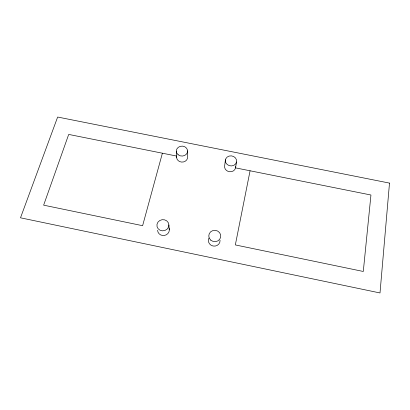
<?xml version="1.0" encoding="UTF-8"?>
<svg xmlns="http://www.w3.org/2000/svg" width="410" height="410" viewBox="0 0 410 410"><rect width="100%" height="100%" fill="white"/><g stroke="black" fill="none" stroke-linecap="round" stroke-linejoin="round"><path stroke-width="0.61" d="M225.433 159.756L224.665 165.686A5.55 4.956 8.1 0 0 229.774 171.749A5.55 4.956 8.1 0 0 235.622 166.578M236.544 161.981A5.668 5.043 8 0 1 227.304 164.615A5.668 5.043 8 0 1 229.108 156.072A5.668 5.043 8 0 1 236.544 161.981L235.54 167.869L370.947 195.011L363.291 271.471L235.335 244.929L250.074 170.78M162.391 153.207L142.613 225.695L43.639 205.164L68.701 134.424L176.736 156.082A5.53 4.91 -0.4 0 0 181.609 162.073A5.53 4.91 -0.4 0 0 187.647 156.963L187.616 150.875M168.884 224.967A6.006 5.596 -8.4 0 1 160.043 230.225A6.006 5.596 -8.4 0 1 159.741 220.529A6.006 5.596 -8.4 0 1 168.884 224.967L169.33 229.774M176.331 151.269L176.597 157.358M220.057 240.291A5.873 5.566 7.9 0 1 213.031 246.01A5.873 5.566 7.9 0 1 208.962 237.99M169.084 228.36A5.873 5.494 -8.8 0 1 164.379 235.458A5.873 5.494 -8.8 0 1 157.609 230.271M389.5 183.101L380.003 292.96L20.5 217.807L57.651 117.04L389.5 183.101M178.15 154.77A5.648 4.992 -0.3 0 0 187.483 152.172A5.648 4.992 -0.3 0 0 180.287 146.329A5.648 4.992 -0.3 0 0 178.15 154.77M210.817 240.193A6.012 5.673 7.7 0 0 220.667 237.175A6.012 5.673 7.7 0 0 212.846 230.579A6.012 5.673 7.7 0 0 210.817 240.193"/></g></svg>
